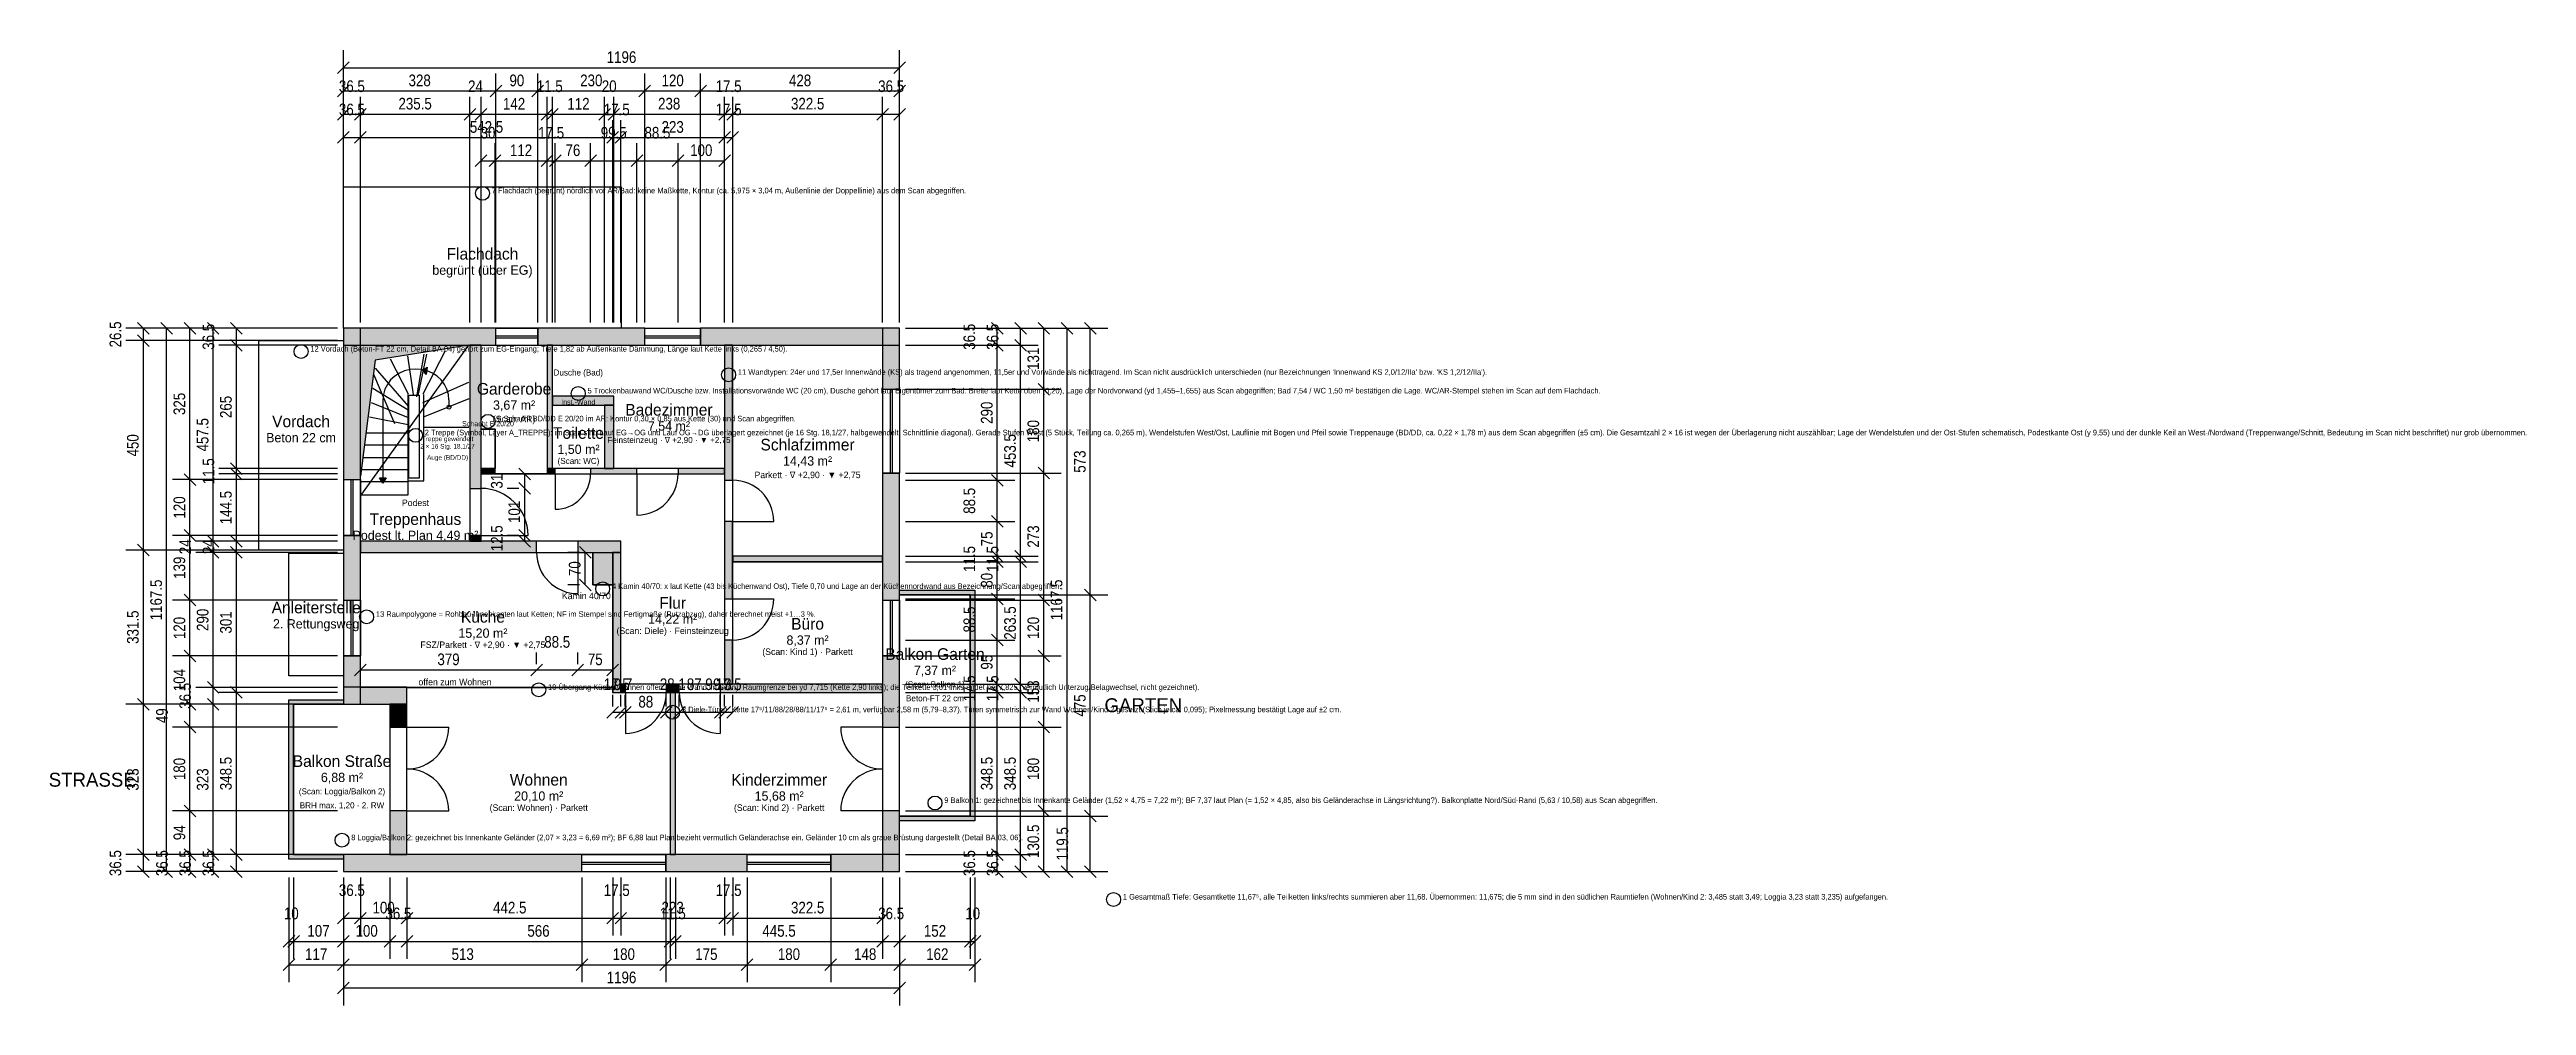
# Model space of a CAD drawing. Header units: metres. Extents: x -6.3 to 46.9, y -2.9 to 17.7.
import ezdxf
from ezdxf.enums import TextEntityAlignment as Align

# ---------------------------------------------------------------- set-up
doc = ezdxf.new("R2010")
doc.units = ezdxf.units.M
for name, color, linetype in [('A_BEMASSUNG', 5, 'Continuous'), ('A_OEFFNUNG', 1, 'Continuous'), ('A_RAUM', 3, 'Continuous'), ('A_TEXT', 7, 'Continuous'), ('A_TREPPE', 2, 'Continuous'), ('A_UNGEPRUEFT', 6, 'Continuous'), ('A_WAND', 8, 'Continuous'), ('A_WAND_TRAGEND', 7, 'Continuous')]:
    doc.layers.add(name, color=color, linetype=linetype)
doc.styles.add('OpenSansCondensed-Light', font='OpenSansCondensed-Light.ttf')
doc.dimstyles.new('EZ_M_100_H25_CM', dxfattribs={"dimtxt": 0.25, "dimasz": 0.25, "dimexe": 0.375, "dimexo": 0.125, "dimgap": 0.1, "dimtad": 1, "dimlfac": 100, "dimzin": 12, "dimdsep": 46, "dimtxsty": 'OpenSansCondensed-Light', "dimtsz": 0.125, "dimcen": 2.5, "dimazin": 3, "dimtfac": 0.5, "dimtmove": 2, "dimatfit": 3})

msp = doc.modelspace()

# ---------------------------------------------------------------- hatches: boundary and pattern name
at = {"layer": 'A_TREPPE'}
for points in [[(0.37, 11.31), (2.7, 11.31), (0.68, 10.99), (0.37, 8.5)], [(1.7, 10.77), (1.8, 10.84), (1.78, 10.68)], [(0.78, 8.46), (0.92, 8.46), (0.85, 8.35)]]:
    msp.add_hatch(color=7, dxfattribs=at).paths.add_polyline_path(points)
at = {"layer": 'A_WAND'}
for points in [[(4.3805, 11.31), (4.3805, 8.66), (4.4955, 8.66), (4.4955, 11.31)], [(4.495, 10.02), (5.815, 10.02), (5.815, 10.22), (4.495, 10.22)], [(5.615, 10.02), (5.615, 8.66), (5.815, 8.66), (5.815, 10.02)], [(2.96, 8.5455), (3.26, 8.5455), (3.26, 8.6605), (2.96, 8.6605)], [(4.38, 8.5455), (4.555, 8.5455), (4.555, 8.6605), (4.38, 8.6605)], [(5.315, 8.5455), (6.31, 8.5455), (6.31, 8.6605), (5.315, 8.6605)], [(7.195, 8.5455), (8.195, 8.5455), (8.195, 8.6605), (7.195, 8.6605)], [(8.37, 6.6605), (11.595, 6.6605), (11.595, 6.7755), (8.37, 6.7755)], [(11.96, 6.045), (13.58, 6.045), (13.58, 1.095), (11.96, 1.095), (11.96, 1.195), (13.48, 1.195), (13.48, 5.945), (11.96, 5.945)], [(7.0245, 3.85), (7.0245, 0.365), (7.1395, 0.365), (7.1395, 3.85)], [(-1.17, 3.695), (0, 3.695), (0, 3.595), (-1.07, 3.595), (-1.07, 0.365), (0, 0.365), (0, 0.265), (-1.17, 0.265)]]:
    msp.add_hatch(color=8, dxfattribs=at).paths.add_polyline_path(points)
at = {"layer": 'A_WAND_TRAGEND'}
for points in [[(-0.0005, 11.675), (-0.0005, 8.425), (0.3645, 8.425), (0.3645, 11.675)], [(0, 11.3105), (3.28, 11.3105), (3.28, 11.6755), (0, 11.6755)], [(2.72, 11.31), (2.72, 8.235), (2.96, 8.235), (2.96, 11.31)], [(4.18, 11.3105), (6.48, 11.3105), (6.48, 11.6755), (4.18, 11.6755)], [(7.68, 11.3105), (11.96, 11.3105), (11.96, 11.6755), (7.68, 11.6755)], [(8.1945, 11.31), (8.1945, 8.41), (8.3695, 8.41), (8.3695, 11.31)], [(11.5945, 11.675), (11.5945, 10.365), (11.9595, 10.365), (11.9595, 11.675)], [(11.5945, 8.565), (11.5945, 5.835), (11.9595, 5.835), (11.9595, 8.565)], [(8.1945, 7.525), (8.1945, 5.86), (8.3695, 5.86), (8.3695, 7.525)], [(-0.0005, 7.225), (-0.0005, 5.835), (0.3645, 5.835), (0.3645, 7.225)], [(0.365, 6.86), (4.155, 6.86), (4.155, 7.1), (0.365, 7.1)], [(2.72, 7.225), (2.72, 7.1), (2.96, 7.1), (2.96, 7.225)], [(5.04, 6.86), (5.965, 6.86), (5.965, 7.1), (5.04, 7.1)], [(5.36, 6.86), (5.79, 6.86), (5.79, 6.16), (5.36, 6.16)], [(5.7895, 6.86), (5.7895, 3.85), (5.9645, 3.85), (5.9645, 6.86)], [(8.1945, 4.975), (8.1945, 4.025), (8.3695, 4.025), (8.3695, 4.975)], [(-0.0005, 4.635), (-0.0005, 3.595), (0.3645, 3.595), (0.3645, 4.635)], [(11.5945, 4.635), (11.5945, 3.105), (11.9595, 3.105), (11.9595, 4.635)], [(0, 3.5955), (1.365, 3.5955), (1.365, 3.9605), (0, 3.9605)], [(5.965, 3.8505), (6.0625, 3.8505), (6.0625, 4.0255), (5.965, 4.0255)], [(6.9425, 3.8505), (7.2225, 3.8505), (7.2225, 4.0255), (6.9425, 4.0255)], [(8.1025, 3.8505), (11.595, 3.8505), (11.595, 4.0255), (8.1025, 4.0255)], [(1.0005, 3.595), (1.0005, 3.105), (1.3655, 3.105), (1.3655, 3.595)], [(1.0005, 1.305), (1.0005, 0.365), (1.3655, 0.365), (1.3655, 1.305)], [(11.5945, 1.305), (11.5945, 0), (11.9595, 0), (11.9595, 1.305)], [(0, 0.0005), (5.13, 0.0005), (5.13, 0.3655), (0, 0.3655)], [(6.93, 0.0005), (8.68, 0.0005), (8.68, 0.3655), (6.93, 0.3655)], [(10.48, 0.0005), (11.96, 0.0005), (11.96, 0.3655), (10.48, 0.3655)]]:
    msp.add_hatch(color=7, dxfattribs=at).paths.add_polyline_path(points)

# ---------------------------------------------------------------- linework, layer by layer
at = {"layer": 'A_OEFFNUNG'}
for p, q in [((3.28, 11.6755), (4.18, 11.6755)), ((3.28, 11.3105), (3.28, 11.6755)), ((3.28, 11.513), (4.18, 11.513)), ((3.28, 11.473), (4.18, 11.473)), ((3.28, 11.3105), (4.18, 11.3105)), ((4.18, 11.3105), (4.18, 11.6755)), ((6.48, 11.6755), (7.68, 11.6755)), ((6.48, 11.3105), (6.48, 11.6755)), ((6.48, 11.513), (7.68, 11.513)), ((6.48, 11.473), (7.68, 11.473)), ((6.48, 11.3105), (7.68, 11.3105)), ((7.68, 11.3105), (7.68, 11.6755)), ((11.5945, 10.365), (11.5945, 8.565)), ((11.5945, 10.365), (11.9595, 10.365)), ((11.757, 10.365), (11.757, 8.565)), ((11.797, 10.365), (11.797, 8.565)), ((11.9595, 10.365), (11.9595, 8.565)), ((4.555, 8.5455), (4.555, 7.7855)), ((6.31, 8.5455), (6.31, 7.6605)), ((11.5945, 8.565), (11.9595, 8.565)), ((-0.0005, 8.425), (-0.0005, 7.225)), ((-0.0005, 8.425), (0.3645, 8.425)), ((0.162, 8.425), (0.162, 7.225)), ((0.202, 8.425), (0.202, 7.225)), ((0.3645, 8.425), (0.3645, 7.225)), ((8.3695, 7.525), (9.2545, 7.525)), ((-0.0005, 7.225), (0.3645, 7.225)), ((2.96, 7.225), (3.97, 7.225)), ((5.04, 6.86), (5.04, 5.975)), ((8.3695, 5.86), (9.2545, 5.86)), ((-0.0005, 5.835), (-0.0005, 4.635)), ((-0.0005, 5.835), (0.3645, 5.835)), ((0.162, 5.835), (0.162, 4.635)), ((0.202, 5.835), (0.202, 4.635)), ((0.3645, 5.835), (0.3645, 4.635)), ((11.5945, 5.835), (11.5945, 4.635)), ((11.5945, 5.835), (11.9595, 5.835)), ((11.757, 5.835), (11.757, 4.635)), ((11.797, 5.835), (11.797, 4.635)), ((11.9595, 5.835), (11.9595, 4.635)), ((-0.0005, 4.635), (0.3645, 4.635)), ((11.5945, 4.635), (11.9595, 4.635)), ((6.0625, 3.8505), (6.0625, 2.9705)), ((8.1025, 3.8505), (8.1025, 2.9705)), ((1.3655, 3.105), (2.2655, 3.105)), ((11.5945, 3.105), (10.6945, 3.105)), ((1.3655, 1.305), (2.2655, 1.305)), ((11.5945, 1.305), (10.6945, 1.305)), ((5.13, 0.3655), (6.93, 0.3655)), ((5.13, 0.0005), (5.13, 0.3655)), ((5.13, 0.203), (6.93, 0.203)), ((5.13, 0.163), (6.93, 0.163)), ((5.13, 0.0005), (6.93, 0.0005)), ((6.93, 0.0005), (6.93, 0.3655)), ((8.68, 0.3655), (10.48, 0.3655)), ((8.68, 0.0005), (8.68, 0.3655)), ((8.68, 0.203), (10.48, 0.203)), ((8.68, 0.163), (10.48, 0.163)), ((8.68, 0.0005), (10.48, 0.0005)), ((10.48, 0.0005), (10.48, 0.3655))]:
    msp.add_line(p, q, dxfattribs=at)
for centre, radius, start, end in [((4.555, 8.5455), 0.76, -90, 0), ((6.31, 8.5455), 0.885, -90, 0), ((2.96, 7.225), 1.01, 0, 90), ((8.3695, 7.525), 0.885, 0, 90), ((5.04, 6.86), 0.885, 180, -90), ((8.3695, 5.86), 0.885, -90, 0), ((6.0625, 3.8505), 0.88, -90, 0), ((8.1025, 3.8505), 0.88, 180, -90), ((1.3655, 3.105), 0.9, -90, 0), ((11.5945, 3.105), 0.9, 180, -90), ((1.3655, 1.305), 0.9, 0, 90), ((11.5945, 1.305), 0.9, 90, 180)]:
    msp.add_arc(centre, radius, start, end, dxfattribs=at)
at = {"layer": 'A_RAUM'}
for points in [[(0, 14.715), (5.975, 14.715), (5.975, 11.675), (0, 11.675)], [(-1.82, 11.41), (0, 11.41), (0, 6.91), (-1.82, 6.91)], [(0.365, 11.31), (2.72, 11.31), (2.72, 7.1), (0.365, 7.1)], [(2.96, 11.31), (4.38, 11.31), (4.38, 8.545), (3.26, 8.545), (3.26, 9.51), (2.96, 9.51)], [(4.495, 11.31), (8.195, 11.31), (8.195, 8.66), (5.815, 8.66), (5.815, 10.22), (4.495, 10.22)], [(8.37, 11.31), (11.595, 11.31), (11.595, 6.775), (8.37, 6.775)], [(1.41, 10.235), (1.63, 10.235), (1.63, 8.455), (1.41, 8.455)], [(4.495, 10.02), (5.615, 10.02), (5.615, 8.66), (4.495, 8.66)], [(2.96, 9.51), (3.26, 9.51), (3.26, 8.66), (2.96, 8.66)], [(2.96, 8.545), (8.195, 8.545), (8.195, 4.025), (5.965, 4.025), (5.965, 7.1), (2.96, 7.1)], [(-1.17, 6.845), (0, 6.845), (0, 4.205), (-1.17, 4.205)], [(0.365, 6.86), (5.36, 6.86), (5.36, 6.16), (5.79, 6.16), (5.79, 3.96), (0.365, 3.96)], [(8.37, 6.66), (11.595, 6.66), (11.595, 4.025), (8.37, 4.025)], [(11.96, 5.945), (13.48, 5.945), (13.48, 1.195), (11.96, 1.195)], [(1.365, 3.96), (5.79, 3.96), (5.79, 3.85), (7.025, 3.85), (7.025, 0.365), (1.365, 0.365)], [(7.14, 3.85), (11.595, 3.85), (11.595, 0.365), (7.14, 0.365)], [(-1.07, 3.595), (1, 3.595), (1, 0.365), (-1.07, 0.365)]]:
    msp.add_lwpolyline(points, close=True, dxfattribs=at)
at = {"layer": 'A_TREPPE'}
for p, q in [((0.4, 8.11), (2.7, 11.31)), ((2.19, 11.19), (1.71, 10.26)), ((0.65, 10.69), (1.1, 9.63)), ((0.68, 10.82), (1.395, 10)), ((1.003, 11.02), (1.395, 10.27)), ((1.205, 10.712), (1.104, 10.646)), ((1.317, 10.76), (1.205, 10.712)), ((1.437, 10.79), (1.317, 10.76)), ((1.38, 11.08), (1.5, 10.25)), ((1.56, 10.8), (1.437, 10.79)), ((1.683, 10.79), (1.56, 10.8)), ((1.73, 11.12), (1.57, 10.2)), ((1.79, 11.12), (1.6, 10.23)), ((1.803, 10.76), (1.683, 10.79)), ((1.915, 10.712), (1.803, 10.76)), ((2.016, 10.646), (1.915, 10.712)), ((0.63, 10.39), (1.395, 9.92)), ((0.861, 10.255), (0.85, 10.14)), ((0.85, 10.14), (0.85, 8.46)), ((0.893, 10.366), (0.861, 10.255)), ((0.945, 10.47), (0.893, 10.366)), ((1.016, 10.564), (0.945, 10.47)), ((1.104, 10.646), (1.016, 10.564)), ((1.395, 8.1), (1.395, 10.25)), ((2.69, 10.51), (1.7, 10.07)), ((1.73, 8.4), (1.73, 10.25)), ((2.7, 10.16), (1.74, 9.77)), ((2.104, 10.564), (2.016, 10.646)), ((2.175, 10.47), (2.104, 10.564)), ((2.227, 10.366), (2.175, 10.47)), ((2.259, 10.255), (2.227, 10.366)), ((2.27, 10.14), (2.259, 10.255)), ((2.27, 10.14), (2.27, 9.98)), ((0.56, 9.77), (1.395, 9.61)), ((0.6, 10.08), (1.395, 9.76)), ((0.453, 9.17), (1.395, 9.17)), ((0.486, 9.43), (1.395, 9.43)), ((1.73, 9.55), (2.7, 9.55)), ((0.387, 8.64), (1.395, 8.64)), ((0.42, 8.9), (1.395, 8.9)), ((0.37, 8.38), (1.395, 8.38)), ((0.37, 8.1), (1.395, 8.1)), ((1.395, 8.4), (1.73, 8.4))]:
    msp.add_line(p, q, dxfattribs=at)
for points in [[(0.37, 11.31), (2.7, 11.31), (0.68, 10.99), (0.37, 8.5)], [(1.7, 10.77), (1.8, 10.84), (1.78, 10.68)], [(0.78, 8.46), (0.92, 8.46), (0.85, 8.35)]]:
    msp.add_lwpolyline(points, close=True, dxfattribs=at)
msp.add_circle((2.27, 9.98), 0.04, dxfattribs=at)
at = {"layer": 'A_UNGEPRUEFT'}
for centre in [(2.99, 14.575), (-0.91, 11.175), (8.283, 10.675), (5.05, 10.275), (3.11, 9.675), (1.55, 9.375), (5.575, 6.075), (0.5, 5.475), (4.2, 3.905), (7.08, 3.425), (12.72, 1.475), (-0.03, 0.675), (16.56, -0.6)]:
    msp.add_circle(centre, 0.15, dxfattribs=at)
at = {"layer": 'A_WAND'}
for points in [[(4.3805, 11.31), (4.3805, 8.66), (4.4955, 8.66), (4.4955, 11.31)], [(4.495, 10.02), (5.815, 10.02), (5.815, 10.22), (4.495, 10.22)], [(5.615, 10.02), (5.615, 8.66), (5.815, 8.66), (5.815, 10.02)], [(2.96, 8.5455), (3.26, 8.5455), (3.26, 8.6605), (2.96, 8.6605)], [(4.38, 8.5455), (4.555, 8.5455), (4.555, 8.6605), (4.38, 8.6605)], [(5.315, 8.5455), (6.31, 8.5455), (6.31, 8.6605), (5.315, 8.6605)], [(7.195, 8.5455), (8.195, 8.5455), (8.195, 8.6605), (7.195, 8.6605)], [(8.37, 6.6605), (11.595, 6.6605), (11.595, 6.7755), (8.37, 6.7755)], [(11.96, 6.045), (13.58, 6.045), (13.58, 1.095), (11.96, 1.095), (11.96, 1.195), (13.48, 1.195), (13.48, 5.945), (11.96, 5.945)], [(7.0245, 3.85), (7.0245, 0.365), (7.1395, 0.365), (7.1395, 3.85)], [(-1.17, 3.695), (0, 3.695), (0, 3.595), (-1.07, 3.595), (-1.07, 0.365), (0, 0.365), (0, 0.265), (-1.17, 0.265)]]:
    msp.add_lwpolyline(points, close=True, dxfattribs=at)
at = {"layer": 'A_WAND_TRAGEND'}
for points in [[(-0.0005, 11.675), (-0.0005, 8.425), (0.3645, 8.425), (0.3645, 11.675)], [(0, 11.3105), (3.28, 11.3105), (3.28, 11.6755), (0, 11.6755)], [(2.72, 11.31), (2.72, 8.235), (2.96, 8.235), (2.96, 11.31)], [(4.18, 11.3105), (6.48, 11.3105), (6.48, 11.6755), (4.18, 11.6755)], [(7.68, 11.3105), (11.96, 11.3105), (11.96, 11.6755), (7.68, 11.6755)], [(8.1945, 11.31), (8.1945, 8.41), (8.3695, 8.41), (8.3695, 11.31)], [(11.5945, 11.675), (11.5945, 10.365), (11.9595, 10.365), (11.9595, 11.675)], [(11.5945, 8.565), (11.5945, 5.835), (11.9595, 5.835), (11.9595, 8.565)], [(8.1945, 7.525), (8.1945, 5.86), (8.3695, 5.86), (8.3695, 7.525)], [(-0.0005, 7.225), (-0.0005, 5.835), (0.3645, 5.835), (0.3645, 7.225)], [(0.365, 6.86), (4.155, 6.86), (4.155, 7.1), (0.365, 7.1)], [(2.72, 7.225), (2.72, 7.1), (2.96, 7.1), (2.96, 7.225)], [(5.04, 6.86), (5.965, 6.86), (5.965, 7.1), (5.04, 7.1)], [(5.36, 6.86), (5.79, 6.86), (5.79, 6.16), (5.36, 6.16)], [(5.7895, 6.86), (5.7895, 3.85), (5.9645, 3.85), (5.9645, 6.86)], [(8.1945, 4.975), (8.1945, 4.025), (8.3695, 4.025), (8.3695, 4.975)], [(-0.0005, 4.635), (-0.0005, 3.595), (0.3645, 3.595), (0.3645, 4.635)], [(11.5945, 4.635), (11.5945, 3.105), (11.9595, 3.105), (11.9595, 4.635)], [(0, 3.5955), (1.365, 3.5955), (1.365, 3.9605), (0, 3.9605)], [(5.965, 3.8505), (6.0625, 3.8505), (6.0625, 4.0255), (5.965, 4.0255)], [(6.9425, 3.8505), (7.2225, 3.8505), (7.2225, 4.0255), (6.9425, 4.0255)], [(8.1025, 3.8505), (11.595, 3.8505), (11.595, 4.0255), (8.1025, 4.0255)], [(1.0005, 3.595), (1.0005, 3.105), (1.3655, 3.105), (1.3655, 3.595)], [(1.0005, 1.305), (1.0005, 0.365), (1.3655, 0.365), (1.3655, 1.305)], [(11.5945, 1.305), (11.5945, 0), (11.9595, 0), (11.9595, 1.305)], [(0, 0.0005), (5.13, 0.0005), (5.13, 0.3655), (0, 0.3655)], [(6.93, 0.0005), (8.68, 0.0005), (8.68, 0.3655), (6.93, 0.3655)], [(10.48, 0.0005), (11.96, 0.0005), (11.96, 0.3655), (10.48, 0.3655)]]:
    msp.add_lwpolyline(points, close=True, dxfattribs=at)

# ---------------------------------------------------------------- texts
at = {"layer": 'A_TEXT'}
for s, height, p in [('Flachdach', 0.25, (2.99, 13.275)), ('begrünt (über EG)', 0.2, (2.99, 12.925)), ('Dusche (Bad)', 0.13, (5.05, 10.725)), ('Garderobe', 0.25, (3.67, 10.375)), ('3,67 m²', 0.2, (3.67, 10.025)), ('Inst.-Wand', 0.11, (5.05, 10.09)), ('Vordach', 0.25, (-0.91, 9.675)), ('Schacht E 20/20', 0.11, (3.11, 9.625)), ('(Scan: AR)', 0.14, (3.67, 9.725)), ('Badezimmer', 0.25, (7, 9.925)), ('7,54 m²', 0.2, (7, 9.575)), ('Beton 22 cm', 0.2, (-0.91, 9.325)), ('2 × 16 Stg. 18,1/27', 0.1, (2.24, 9.14)), ('Treppe gewendelt', 0.1, (2.24, 9.3)), ('Toilette', 0.25, (5.055, 9.425)), ('1,50 m²', 0.2, (5.055, 9.075)), ('Feinsteinzeug · ∇ +2,90 · ▼ +2,75', 0.13, (7, 9.275)), ('Schlafzimmer', 0.25, (9.98, 9.175)), ('Auge (BD/DD)', 0.1, (2.24, 8.9)), ('(Scan: WC)', 0.13, (5.055, 8.825)), ('Parkett · ∇ +2,90 · ▼ +2,75', 0.14, (9.98, 8.525)), ('14,43 m²', 0.2, (9.98, 8.825)), ('Podest', 0.14, (1.55, 7.925)), ('Treppenhaus', 0.25, (1.55, 7.575)), ('Podest lt. Plan 4,49 m²', 0.2, (1.55, 7.225)), ('Flur', 0.25, (7.08, 5.775)), ('Anleiterstelle', 0.25, (-0.585, 5.675)), ('2. Rettungsweg', 0.2, (-0.585, 5.325)), ('Küche', 0.25, (3, 5.475)), ('14,22 m²', 0.2, (7.08, 5.425)), ('Büro', 0.25, (9.98, 5.325)), ('FSZ/Parkett · ∇ +2,90 · ▼ +2,75', 0.14, (3, 4.875)), ('15,20 m²', 0.2, (3, 5.125)), ('(Scan: Diele) · Feinsteinzeug', 0.14, (7.08, 5.175)), ('(Scan: Kind 1) · Parkett', 0.14, (9.98, 4.725)), ('8,37 m²', 0.2, (9.98, 4.975)), ('Balkon Garten', 0.25, (12.72, 4.675)), ('7,37 m²', 0.2, (12.72, 4.325)), ('offen zum Wohnen', 0.14, (2.4, 4.075)), ('(Scan: Balkon 1)', 0.13, (12.72, 4.025)), ('Beton-FT 22 cm', 0.13, (12.72, 3.725)), ('GARTEN', 0.3, (17.2, 3.575)), ('Balkon Straße', 0.25, (-0.03, 2.375)), ('STRASSE', 0.3, (-5.4, 1.975)), ('(Scan: Loggia/Balkon 2)', 0.13, (-0.03, 1.725)), ('6,88 m²', 0.2, (-0.03, 2.025)), ('Wohnen', 0.25, (4.2, 1.975)), ('20,10 m²', 0.2, (4.2, 1.625)), ('Kinderzimmer', 0.25, (9.37, 1.975)), ('15,68 m²', 0.2, (9.37, 1.625)), ('BRH max. 1,20 · 2. RW', 0.13, (-0.03, 1.425)), ('(Scan: Wohnen) · Parkett', 0.14, (4.2, 1.375)), ('(Scan: Kind 2) · Parkett', 0.14, (9.37, 1.375))]:
    msp.add_text(s, height=height, dxfattribs=at).set_placement(p, align=Align.MIDDLE_CENTER)
msp.add_text('Kamin 40/70', height=0.14, dxfattribs=at).set_placement((5.75, 5.925), align=Align.MIDDLE_RIGHT)
at = {"layer": 'A_UNGEPRUEFT'}
for s, p in [('7 Flachdach (begrünt) nördlich vor AR/Bad: keine Maßkette, Kontur (ca. 5,975 × 3,04 m, Außenlinie der Doppellinie) aus dem Scan abgegriffen.', (3.19, 14.575)), ('12 Vordach (Beton-FT 22 cm, Detail BA.04) gehört zum EG-Eingang; Tiefe 1,82 ab Außenkante Dämmung, Länge laut Kette links (0,265 / 4,50).', (-0.71, 11.175)), ("11 Wandtypen: 24er und 17,5er Innenwände (KS) als tragend angenommen, 11,5er und Vorwände als nichttragend. Im Scan nicht ausdrücklich unterschieden (nur Bezeichnungen 'Innenwand KS 2,0/12/IIa' bzw. 'KS 1,2/12/IIa').", (8.483, 10.675)), ('5 Trockenbauwand WC/Dusche bzw. Installationsvorwände WC (20 cm), Dusche gehört laut Eigentümer zum Bad: Breite laut Kette oben (0,20), Lage der Nordvorwand (yd 1,455–1,655) aus Scan abgegriffen; Bad 7,54 / WC 1,50 m² bestätigen die Lage. WC/AR-Stempel stehen im Scan auf dem Flachdach.', (5.25, 10.275)), ('6 Schacht BD/DD E 20/20 im AR: Kontur 0,30 × 0,85 aus Kette (30) und Scan abgegriffen.', (3.31, 9.675)), ('2 Treppe (Symbol, Layer A_TREPPE): im Scan sind Lauf EG→OG und Lauf OG→DG überlagert gezeichnet (je 16 Stg. 18,1/27, halbgewendelt, Schnittlinie diagonal). Gerade Stufen West (5 Stück, Teilung ca. 0,265 m), Wendelstufen West/Ost, Lauflinie mit Bogen und Pfeil sowie Treppenauge (BD/DD, ca. 0,22 × 1,78 m) aus dem Scan abgegriffen (±5 cm). Die Gesamtzahl 2 × 16 ist wegen der Überlagerung nicht auszählbar; Lage der Wendelstufen und der Ost-Stufen schematisch, Podestkante Ost (y 9,55) und der dunkle Keil an West-/Nordwand (Treppenwange/Schnitt, Bedeutung im Scan nicht beschriftet) nur grob übernommen.', (1.75, 9.375)), ('4 Kamin 40/70: x laut Kette (43 bis Küchenwand Ost), Tiefe 0,70 und Lage an der Küchennordwand aus Bezeichnung/Scan abgegriffen.', (5.775, 6.075)), ('13 Raumpolygone = Rohbau-Innenkanten laut Ketten; NF im Stempel sind Fertigmaße (Putzabzug), daher berechnet meist +1…3 %.', (0.7, 5.475)), ('10 Übergang Küche/Wohnen offen (keine Wand im Scan). Raumgrenze bei yd 7,715 (Kette 2,90 links); die Teilkette 3,01 links endet bei 7,825 (vermutlich Unterzug/Belagwechsel, nicht gezeichnet).', (4.4, 3.905)), ('3 Diele-Türen: Kette 17⁵/11/88/28/88/11/17⁵ = 2,61 m, verfügbar 2,58 m (5,79–8,37). Türen symmetrisch zur Wand Wohnen/Kind 2 gesetzt (Stich je ca. 0,095); Pixelmessung bestätigt Lage auf ±2 cm.', (7.28, 3.425)), ('9 Balkon 1: gezeichnet bis Innenkante Geländer (1,52 × 4,75 = 7,22 m²); BF 7,37 laut Plan (= 1,52 × 4,85, also bis Geländerachse in Längsrichtung?). Balkonplatte Nord/Süd-Rand (5,63 / 10,58) aus Scan abgegriffen.', (12.92, 1.475)), ('8 Loggia/Balkon 2: gezeichnet bis Innenkante Geländer (2,07 × 3,23 = 6,69 m²); BF 6,88 laut Plan bezieht vermutlich Geländerachse ein. Geländer 10 cm als graue Brüstung dargestellt (Detail BA.03, 06).', (0.17, 0.675)), ('1 Gesamtmaß Tiefe: Gesamtkette 11,67⁵, alle Teilketten links/rechts summieren aber 11,68. Übernommen: 11,675; die 5 mm sind in den südlichen Raumtiefen (Wohnen/Kind 2: 3,485 statt 3,49; Loggia 3,23 statt 3,235) aufgefangen.', (16.76, -0.6))]:
    msp.add_text(s, height=0.12, dxfattribs=at).set_placement(p)

# ---------------------------------------------------------------- dimensions: what is measured, and where the dimension line sits
at = {"layer": 'A_BEMASSUNG'}
for base, p1, p2 in [((0, 17.275), (0, 11.675), (11.96, 11.675)), ((0, 16.775), (0, 11.675), (3.28, 11.675)), ((3.28, 16.775), (3.28, 11.675), (4.18, 11.675)), ((4.18, 16.775), (4.18, 11.675), (6.48, 11.675)), ((6.48, 16.775), (6.48, 11.675), (7.68, 11.675)), ((7.68, 16.775), (7.68, 11.675), (11.96, 11.675)), ((0, 16.275), (0, 11.675), (0.365, 11.675)), ((0, 15.775), (0, 11.675), (0.365, 11.675)), ((0.365, 16.275), (0.365, 11.675), (2.72, 11.675)), ((2.72, 16.275), (2.72, 11.675), (2.96, 11.675)), ((2.96, 16.275), (2.96, 11.675), (4.38, 11.675)), ((4.38, 16.275), (4.38, 11.675), (4.495, 11.675)), ((4.495, 16.275), (4.495, 11.675), (5.615, 11.675)), ((5.615, 16.275), (5.615, 11.675), (5.815, 11.675)), ((5.79, 15.775), (5.79, 11.675), (5.965, 11.675)), ((5.815, 16.275), (5.815, 11.675), (8.195, 11.675)), ((8.195, 16.275), (8.195, 11.675), (8.37, 11.675)), ((8.195, 15.775), (8.195, 11.675), (8.37, 11.675)), ((8.37, 16.275), (8.37, 11.675), (11.595, 11.675)), ((11.595, 16.275), (11.595, 11.675), (11.96, 11.675)), ((0.365, 15.775), (0.365, 11.675), (5.79, 11.675)), ((2.96, 15.275), (2.96, 11.675), (3.26, 11.675)), ((4.38, 15.275), (4.38, 11.675), (4.555, 11.675)), ((5.315, 15.275), (5.315, 11.675), (6.31, 11.675)), ((5.965, 15.775), (5.965, 11.675), (8.195, 11.675)), ((6.31, 15.275), (6.31, 11.675), (7.195, 11.675)), ((3.26, 15.275), (3.26, 11.675), (4.38, 11.675)), ((4.555, 15.275), (4.555, 11.675), (5.315, 11.675)), ((7.195, 15.275), (7.195, 11.675), (8.195, 11.675)), ((4.155, 4.335), (4.155, 4.335), (5.04, 4.335)), ((0.365, 4.335), (0.365, 4.335), (4.155, 4.335)), ((5.04, 4.335), (5.04, 4.335), (5.79, 4.335)), ((5.79, 3.425), (5.79, 3.425), (5.965, 3.425)), ((5.965, 3.425), (5.965, 3.425), (6.062, 3.425)), ((6.062, 3.425), (6.062, 3.425), (6.942, 3.425)), ((6.942, 3.425), (6.942, 3.425), (7.223, 3.425)), ((7.223, 3.425), (7.223, 3.425), (8.102, 3.425)), ((8.102, 3.425), (8.102, 3.425), (8.195, 3.425)), ((8.195, 3.425), (8.195, 3.425), (8.37, 3.425)), ((-1.17, -1.5), (-1.17, 0), (-1.07, 0)), ((-1.17, -2), (-1.17, 0), (0, 0)), ((-1.07, -1.5), (-1.07, 0), (0, 0)), ((0, -1), (0, 0), (0.365, 0)), ((0, -1.5), (0, 0), (1, 0)), ((0, -2), (0, 0), (5.13, 0)), ((0, -2.5), (0, 0), (11.96, 0)), ((0.365, -1), (0.365, 0), (1.365, 0)), ((1, -1.5), (1, 0), (1.365, 0)), ((1.365, -1), (1.365, 0), (5.79, 0)), ((1.365, -1.5), (1.365, 0), (7.025, 0)), ((5.13, -2), (5.13, 0), (6.93, 0)), ((5.79, -1), (5.79, 0), (5.965, 0)), ((5.965, -1), (5.965, 0), (8.195, 0)), ((7.025, -1.5), (7.025, 0), (7.14, 0)), ((6.93, -2), (6.93, 0), (8.68, 0)), ((7.14, -1.5), (7.14, 0), (11.595, 0)), ((8.195, -1), (8.195, 0), (8.37, 0)), ((8.37, -1), (8.37, 0), (11.595, 0)), ((8.68, -2), (8.68, 0), (10.48, 0)), ((10.48, -2), (10.48, 0), (11.96, 0)), ((11.595, -1.5), (11.595, 0), (11.96, 0)), ((11.96, -1.5), (11.96, 0), (13.48, 0)), ((11.96, -2), (11.96, 0), (13.58, 0)), ((13.48, -1.5), (13.48, 0), (13.58, 0))]:
    msp.add_linear_dim(base=base, p1=p1, p2=p2, dimstyle='EZ_M_100_H25_CM', dxfattribs=at).render()
for base, p1, p2 in [((-4.3, 11.41), (0, 11.41), (0, 11.675)), ((-3.8, 0), (0, 0), (0, 11.675)), ((-3.3, 8.425), (0, 8.425), (0, 11.675)), ((-2.8, 7.1), (0, 7.1), (0, 11.675)), ((-2.3, 11.31), (0, 11.31), (0, 11.675)), ((14.06, 11.31), (11.96, 11.31), (11.96, 11.675)), ((14.56, 11.31), (11.96, 11.31), (11.96, 11.675)), ((15.06, 10.365), (11.96, 10.365), (11.96, 11.675)), ((15.56, 0), (11.96, 0), (11.96, 11.675)), ((16.06, 5.945), (11.96, 5.945), (11.96, 11.675)), ((-4.3, 6.91), (0, 6.91), (0, 11.41)), ((-2.3, 8.66), (0, 8.66), (0, 11.31)), ((14.06, 8.41), (11.96, 8.41), (11.96, 11.31)), ((14.56, 6.775), (11.96, 6.775), (11.96, 11.31)), ((15.06, 8.565), (11.96, 8.565), (11.96, 10.365)), ((-3.3, 7.225), (0, 7.225), (0, 8.425)), ((-2.3, 8.545), (0, 8.545), (0, 8.66)), ((-2.3, 7.1), (0, 7.1), (0, 8.545)), ((3.9, 8.235), (3.9, 8.235), (3.9, 8.545)), ((15.06, 5.835), (11.96, 5.835), (11.96, 8.565)), ((14.06, 7.525), (11.96, 7.525), (11.96, 8.41)), ((3.9, 7.225), (3.9, 7.225), (3.9, 8.235)), ((3.9, 7.1), (3.9, 7.1), (3.9, 7.225)), ((14.06, 6.775), (11.96, 6.775), (11.96, 7.525)), ((-4.3, 3.595), (0, 3.595), (0, 6.91)), ((-3.3, 5.835), (0, 5.835), (0, 7.225)), ((-2.8, 6.86), (0, 6.86), (0, 7.1)), ((-2.8, 3.96), (0, 3.96), (0, 6.86)), ((-2.3, 6.86), (0, 6.86), (0, 7.1)), ((-2.3, 3.85), (0, 3.85), (0, 6.86)), ((5.2, 6.16), (5.2, 6.16), (5.2, 6.86)), ((14.06, 6.66), (11.96, 6.66), (11.96, 6.775)), ((14.56, 6.66), (11.96, 6.66), (11.96, 6.775)), ((14.06, 5.86), (11.96, 5.86), (11.96, 6.66)), ((14.56, 4.025), (11.96, 4.025), (11.96, 6.66)), ((-3.3, 4.635), (0, 4.635), (0, 5.835)), ((16.06, 1.195), (11.96, 1.195), (11.96, 5.945)), ((14.06, 4.975), (11.96, 4.975), (11.96, 5.86)), ((15.06, 4.635), (11.96, 4.635), (11.96, 5.835)), ((14.06, 4.025), (11.96, 4.025), (11.96, 4.975)), ((-3.3, 3.595), (0, 3.595), (0, 4.635)), ((15.06, 3.105), (11.96, 3.105), (11.96, 4.635)), ((14.06, 3.85), (11.96, 3.85), (11.96, 4.025)), ((14.56, 3.85), (11.96, 3.85), (11.96, 4.025)), ((-2.8, 3.595), (0, 3.595), (0, 3.96)), ((-2.3, 0.365), (0, 0.365), (0, 3.85)), ((14.06, 0.365), (11.96, 0.365), (11.96, 3.85)), ((14.56, 0.365), (11.96, 0.365), (11.96, 3.85)), ((-4.3, 0.365), (0, 0.365), (0, 3.595)), ((-3.3, 3.105), (0, 3.105), (0, 3.595)), ((-3.3, 1.305), (0, 1.305), (0, 3.105)), ((-2.8, 0.365), (0, 0.365), (0, 3.595)), ((15.06, 1.305), (11.96, 1.305), (11.96, 3.105)), ((-3.3, 0.365), (0, 0.365), (0, 1.305)), ((15.06, 0), (11.96, 0), (11.96, 1.305)), ((16.06, 0), (11.96, 0), (11.96, 1.195)), ((-4.3, 0), (0, 0), (0, 0.365)), ((-3.3, 0), (0, 0), (0, 0.365)), ((-2.8, 0), (0, 0), (0, 0.365)), ((-2.3, 0), (0, 0), (0, 0.365)), ((14.06, 0), (11.96, 0), (11.96, 0.365)), ((14.56, 0), (11.96, 0), (11.96, 0.365))]:
    msp.add_linear_dim(base=base, p1=p1, p2=p2, angle=90, dimstyle='EZ_M_100_H25_CM', dxfattribs=at).render()

doc.saveas('drawing.dxf')
